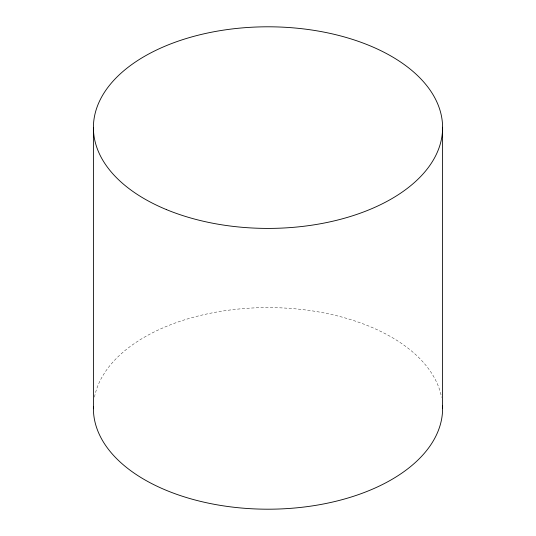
<?xml version="1.0" encoding="UTF-8"?>
<svg xmlns="http://www.w3.org/2000/svg" width="536" height="536" viewBox="0 0 536 536"><rect width="100%" height="100%" fill="white"/><g stroke="black" fill="none" stroke-linecap="round" stroke-linejoin="round"><path stroke-width="0.4" stroke-dasharray="2.68 2.01" d="M94.497 397.096A174.602 100.808 0 0 1 268.228 307.59A174.602 100.808 0 0 1 441.55 397.357"/><path stroke-width="0.8" d="M442.602 127.246L442.602 408.037M93.398 127.963L93.398 408.754M442.555 406.027A174.602 100.808 0 0 1 268.643 509.2A174.602 100.808 0 0 1 93.418 406.764M166.508 209.63A174.602 100.808 0 0 0 441.785 137.337A174.602 100.808 0 0 0 195.707 35.845A174.602 100.808 0 0 0 166.508 209.63"/></g></svg>
